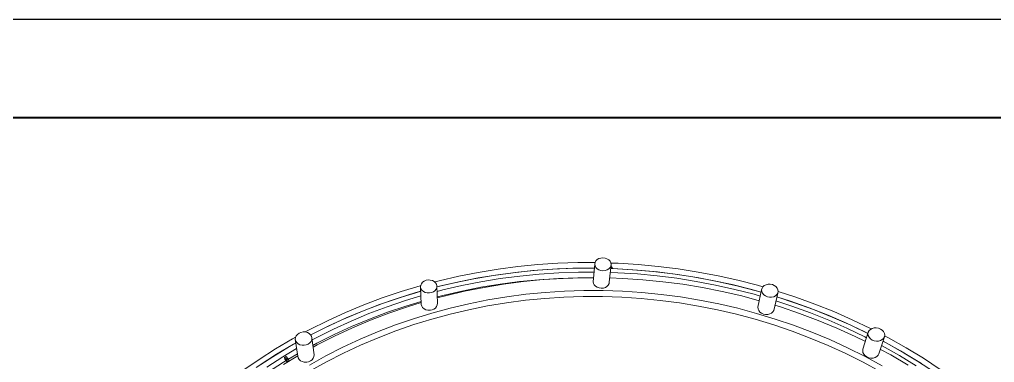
# Model space of a CAD drawing. Header units: metres. Extents: x 173 to 310, y -9 to 45.
# Drawn here: x 274.46 to 283.38, y 18.86 to 22 of the extents above; entities that cross this region are included whole.
import ezdxf

# ---------------------------------------------------------------- set-up
doc = ezdxf.new("R2010")
doc.units = ezdxf.units.M
doc.header["$MEASUREMENT"] = 0
for name, color, linetype, lineweight, true_color in [('Estructura - Carga_Pluma_Nº__41', 7, 'Continuous', 0, 0x4b120a), ('RAMPA PROPUESTA 1 CERRAMIENTO_Pluma_Nº__167', 7, 'Continuous', 0, 0x009fd5), ('Structural - Bearing_Pluma_Nº__167', 7, 'Continuous', 0, 0x009fd5)]:
    doc.layers.add(name, color=color, linetype=linetype, lineweight=lineweight, true_color=true_color)
doc.layers.add('Structural - Bearing_Pluma_Nº__87', color=62, linetype='Continuous', lineweight=0)

msp = doc.modelspace()

# ---------------------------------------------------------------- linework, layer by layer
msp.add_lwpolyline([(266.7915, -8.5022), (309.7915, -8.5022), (309.7915, 21.9978), (266.7915, 21.9978)], close=True)
msp.add_lwpolyline([(266.7915, -8.5022), (309.7915, -8.5022), (309.7915, 21.9978), (266.7915, 21.9978)], close=True)
at = {"lineweight": 40}
msp.add_lwpolyline([(267.6915, -7.6022), (308.8915, -7.6022), (308.8915, 21.0978), (267.6915, 21.0978)], close=True, dxfattribs=at)
at = {"layer": 'Estructura - Carga_Pluma_Nº__41', "color": 28, "linetype": 'Continuous', "lineweight": 0, "true_color": 0x4b120a}
msp.add_line((279.8705, 19.7431), (279.8864, 19.7207), dxfattribs=at)
at = {"layer": 'RAMPA PROPUESTA 1 CERRAMIENTO_Pluma_Nº__167', "color": 142, "linetype": 'Continuous', "lineweight": 0, "true_color": 0x009fd5}
for p, q in [((276.9229, 18.8928), (276.914, 18.9026)), ((276.8986, 18.8935), (276.9076, 18.8835)), ((276.9076, 18.8835), (276.9229, 18.8928)), ((276.9098, 18.8689), (276.9076, 18.8835)), ((276.9251, 18.8782), (276.9229, 18.8928))]:
    msp.add_line(p, q, dxfattribs=at)
at = {"layer": 'Structural - Bearing_Pluma_Nº__167', "color": 142, "linetype": 'Continuous', "lineweight": 0, "true_color": 0x009fd5}
for p, q in [((279.7325, 19.7904), (279.7251, 19.7764)), ((279.7443, 19.8024), (279.7325, 19.7904)), ((279.7597, 19.8114), (279.7443, 19.8024)), ((279.7777, 19.8169), (279.7597, 19.8114)), ((279.797, 19.8186), (279.7777, 19.8169)), ((279.8163, 19.8162), (279.797, 19.8186)), ((279.8343, 19.81), (279.8163, 19.8162)), ((279.8499, 19.8004), (279.8343, 19.81)), ((279.8618, 19.788), (279.8499, 19.8004)), ((279.8694, 19.7736), (279.8618, 19.788)), ((279.1578, 19.7022), (278.9765, 19.6831)), ((279.3399, 19.7156), (279.1578, 19.7022)), ((279.5226, 19.7231), (279.3399, 19.7156)), ((279.7055, 19.7248), (279.5226, 19.7231)), ((279.7193, 19.7245), (279.7055, 19.7248)), ((279.7082, 19.6007), (279.7226, 19.7612)), ((279.7251, 19.7764), (279.7226, 19.7612)), ((279.7226, 19.7612), (279.7252, 19.7459)), ((279.7252, 19.7459), (279.7328, 19.7315)), ((279.7328, 19.7315), (279.7447, 19.7191)), ((279.7447, 19.7191), (279.7602, 19.7094)), ((279.7602, 19.7094), (279.7783, 19.7031)), ((279.7783, 19.7031), (279.7977, 19.7007)), ((279.7977, 19.7007), (279.817, 19.7024)), ((279.817, 19.7024), (279.8351, 19.708)), ((279.8351, 19.708), (279.8505, 19.7171)), ((279.8505, 19.7171), (279.8623, 19.7291)), ((279.8556, 19.5979), (279.8721, 19.7584)), ((279.8623, 19.7291), (279.8696, 19.7431)), ((279.8887, 19.7206), (279.8682, 19.7211)), ((279.8721, 19.7584), (279.8694, 19.7736)), ((279.8696, 19.7431), (279.8721, 19.7584)), ((280.0717, 19.7107), (279.8887, 19.7206)), ((280.2545, 19.6949), (280.0717, 19.7107)), ((278.1806, 19.6132), (278.163, 19.6061)), ((278.1997, 19.6165), (278.1806, 19.6132)), ((278.2193, 19.6157), (278.1997, 19.6165)), ((278.2379, 19.6109), (278.2193, 19.6157)), ((278.2542, 19.6025), (278.2379, 19.6109)), ((278.6168, 19.6274), (278.4389, 19.5909)), ((278.7961, 19.6582), (278.6168, 19.6274)), ((278.9765, 19.6831), (278.7961, 19.6582)), ((279.2508, 19.6196), (279.0698, 19.6019)), ((279.4326, 19.6313), (279.2508, 19.6196)), ((279.6148, 19.6371), (279.4326, 19.6313)), ((279.7114, 19.637), (279.6148, 19.6371)), ((279.98, 19.6308), (279.8594, 19.6349)), ((280.1626, 19.6188), (279.98, 19.6308)), ((280.3447, 19.6009), (280.1626, 19.6188)), ((280.4369, 19.6733), (280.2545, 19.6949)), ((280.6186, 19.646), (280.4369, 19.6733)), ((280.7995, 19.6128), (280.6186, 19.646)), ((280.9793, 19.5739), (280.7995, 19.6128)), ((278.1313, 19.5678), (278.1301, 19.5523)), ((278.1301, 19.5523), (278.134, 19.537)), ((278.1365, 19.3936), (278.1301, 19.5523)), ((278.1375, 19.5826), (278.1313, 19.5678)), ((278.134, 19.537), (278.1427, 19.5232)), ((278.1483, 19.5957), (278.1375, 19.5826)), ((278.1427, 19.5232), (278.1557, 19.5116)), ((278.163, 19.6061), (278.1483, 19.5957)), ((278.2672, 19.591), (278.2542, 19.6025)), ((278.2619, 19.5184), (278.2727, 19.5315)), ((278.276, 19.5771), (278.2672, 19.591)), ((278.2727, 19.5315), (278.2788, 19.5463)), ((278.28, 19.5619), (278.276, 19.5771)), ((278.2788, 19.5463), (278.28, 19.5619)), ((278.2844, 19.4031), (278.28, 19.5619)), ((278.4389, 19.5909), (278.2802, 19.5529)), ((278.7106, 19.5489), (278.533, 19.5135)), ((278.8896, 19.5783), (278.7106, 19.5489)), ((279.0698, 19.6019), (278.8896, 19.5783)), ((279.6213, 19.52), (279.4444, 19.5144)), ((279.7984, 19.5199), (279.6213, 19.52)), ((279.7107, 19.5855), (279.7082, 19.6007)), ((279.7181, 19.5713), (279.7107, 19.5855)), ((279.7299, 19.5589), (279.7181, 19.5713)), ((279.7452, 19.5493), (279.7299, 19.5589)), ((279.7631, 19.5431), (279.7452, 19.5493)), ((279.7822, 19.5408), (279.7631, 19.5431)), ((279.7822, 19.5408), (279.7982, 19.5421)), ((279.8013, 19.5424), (279.7982, 19.5421)), ((279.9756, 19.5139), (279.7984, 19.5199)), ((279.8191, 19.5479), (279.8013, 19.5424)), ((279.8191, 19.5479), (279.8343, 19.5569)), ((279.8343, 19.5569), (279.846, 19.5689)), ((279.846, 19.5689), (279.8532, 19.5828)), ((279.8532, 19.5828), (279.8556, 19.5979)), ((280.5264, 19.577), (280.3447, 19.6009)), ((280.7073, 19.5472), (280.5264, 19.577)), ((280.8873, 19.5116), (280.7073, 19.5472)), ((281.1578, 19.5292), (280.9793, 19.5739)), ((281.2435, 19.5049), (281.1578, 19.5292)), ((281.2133, 19.3668), (281.248, 19.5253)), ((281.2515, 19.5404), (281.248, 19.5253)), ((281.248, 19.5253), (281.2496, 19.5097)), ((281.2598, 19.5541), (281.2515, 19.5404)), ((281.2725, 19.5653), (281.2598, 19.5541)), ((281.2887, 19.5734), (281.2725, 19.5653)), ((281.3072, 19.5777), (281.2887, 19.5734)), ((281.3267, 19.578), (281.3072, 19.5777)), ((281.3461, 19.5742), (281.3267, 19.578)), ((281.3639, 19.5667), (281.3461, 19.5742)), ((281.3789, 19.5559), (281.3639, 19.5667)), ((281.3902, 19.5426), (281.3789, 19.5559)), ((281.3969, 19.5276), (281.3902, 19.5426)), ((281.3986, 19.512), (281.3969, 19.5276)), ((277.9152, 19.447), (277.7447, 19.3877)), ((278.0879, 19.5007), (277.9152, 19.447)), ((278.1317, 19.5127), (278.0879, 19.5007)), ((278.1557, 19.5116), (278.1721, 19.5031)), ((278.1721, 19.5031), (278.1907, 19.4983)), ((278.1907, 19.4983), (278.2103, 19.4975)), ((278.2103, 19.4975), (278.2296, 19.5008)), ((278.2296, 19.5008), (278.2472, 19.5079)), ((278.2472, 19.5079), (278.2619, 19.5184)), ((278.3569, 19.4723), (278.283, 19.4524)), ((278.533, 19.5135), (278.3569, 19.4723)), ((278.744, 19.4342), (278.5717, 19.3997)), ((278.9176, 19.4628), (278.744, 19.4342)), ((279.0902, 19.4308), (278.9163, 19.4079)), ((279.0924, 19.4858), (278.9176, 19.4628)), ((279.2651, 19.448), (279.0902, 19.4308)), ((279.2681, 19.503), (279.0924, 19.4858)), ((279.4406, 19.4593), (279.2651, 19.448)), ((279.4444, 19.5144), (279.2681, 19.503)), ((279.6167, 19.465), (279.4406, 19.4593)), ((279.793, 19.4648), (279.6167, 19.465)), ((279.9694, 19.4589), (279.793, 19.4648)), ((280.1457, 19.4472), (279.9694, 19.4589)), ((280.1528, 19.5022), (279.9756, 19.5139)), ((280.3217, 19.4298), (280.1457, 19.4472)), ((280.3295, 19.4848), (280.1528, 19.5022)), ((280.5058, 19.4615), (280.3295, 19.4848)), ((280.6813, 19.4325), (280.5058, 19.4615)), ((280.8559, 19.3978), (280.6813, 19.4325)), ((281.066, 19.4701), (280.8873, 19.5116)), ((281.2265, 19.4272), (281.066, 19.4701)), ((281.2496, 19.5097), (281.2562, 19.4947)), ((281.2562, 19.4947), (281.2675, 19.4813)), ((281.2675, 19.4813), (281.2825, 19.4704)), ((281.2825, 19.4704), (281.3004, 19.4629)), ((281.3004, 19.4629), (281.3198, 19.4591)), ((281.3198, 19.4591), (281.3394, 19.4594)), ((281.3394, 19.4594), (281.358, 19.4637)), ((281.358, 19.4637), (281.3741, 19.4718)), ((281.3585, 19.3385), (281.3951, 19.4968)), ((281.3741, 19.4718), (281.3868, 19.4831)), ((281.3868, 19.4831), (281.3951, 19.4968)), ((281.5103, 19.4228), (281.3871, 19.4622)), ((281.3951, 19.4968), (281.3986, 19.512)), ((277.7447, 19.3877), (277.5765, 19.3228)), ((278.0102, 19.3724), (277.84, 19.3138)), ((278.1358, 19.4109), (278.0102, 19.3724)), ((278.1403, 19.3784), (278.1365, 19.3936)), ((278.1489, 19.3647), (278.1403, 19.3784)), ((278.1618, 19.3532), (278.1489, 19.3647)), ((278.1779, 19.3448), (278.1618, 19.3532)), ((278.1963, 19.34), (278.1779, 19.3448)), ((278.2347, 19.3425), (278.2202, 19.34)), ((278.4009, 19.3596), (278.2318, 19.3138)), ((278.252, 19.3496), (278.2347, 19.3425)), ((278.252, 19.3496), (278.2665, 19.3599)), ((278.2665, 19.3599), (278.2772, 19.3729)), ((278.2772, 19.3729), (278.2833, 19.3877)), ((278.2833, 19.3877), (278.2844, 19.4031)), ((278.5717, 19.3997), (278.4009, 19.3596)), ((278.5719, 19.345), (278.4019, 19.305)), ((278.7434, 19.3793), (278.5719, 19.345)), ((278.9163, 19.4079), (278.7434, 19.3793)), ((280.4971, 19.4066), (280.3217, 19.4298)), ((280.6718, 19.3777), (280.4971, 19.4066)), ((280.8456, 19.3431), (280.6718, 19.3777)), ((281.0182, 19.3028), (280.8456, 19.3431)), ((281.0293, 19.3574), (280.8559, 19.3978)), ((281.2013, 19.3113), (281.0293, 19.3574)), ((281.2149, 19.3513), (281.2133, 19.3668)), ((281.2149, 19.3513), (281.2157, 19.3494)), ((281.2214, 19.3364), (281.2157, 19.3494)), ((281.4192, 19.3696), (281.3692, 19.3847)), ((281.5932, 19.3106), (281.4192, 19.3696)), ((281.6839, 19.3611), (281.5103, 19.4228)), ((281.8554, 19.2938), (281.6839, 19.3611)), ((277.4109, 19.2522), (277.248, 19.1761)), ((277.5765, 19.3228), (277.4109, 19.2522)), ((277.84, 19.3138), (277.6722, 19.2494)), ((278.0647, 19.2624), (277.8997, 19.2053)), ((278.2318, 19.3138), (278.0647, 19.2624)), ((278.2336, 19.2593), (278.0672, 19.2081)), ((278.2157, 19.3392), (278.1963, 19.34)), ((278.2157, 19.3392), (278.2202, 19.34)), ((278.4019, 19.305), (278.2336, 19.2593)), ((281.1894, 19.2569), (281.0182, 19.3028)), ((281.3591, 19.2053), (281.1894, 19.2569)), ((281.3718, 19.2596), (281.2013, 19.3113)), ((281.2325, 19.3231), (281.2214, 19.3364)), ((281.2473, 19.3124), (281.2325, 19.3231)), ((281.2649, 19.3049), (281.2473, 19.3124)), ((281.2841, 19.3011), (281.2649, 19.3049)), ((281.3035, 19.3014), (281.2841, 19.3011)), ((281.3218, 19.3058), (281.3035, 19.3014)), ((281.3218, 19.3058), (281.3377, 19.3138)), ((281.3377, 19.3138), (281.3503, 19.325)), ((281.3503, 19.325), (281.3585, 19.3385)), ((281.5405, 19.2022), (281.3718, 19.2596)), ((281.7652, 19.246), (281.5932, 19.3106)), ((282.0246, 19.2209), (281.8554, 19.2938)), ((277.248, 19.1761), (277.1262, 19.114)), ((277.507, 19.1794), (277.3447, 19.1037)), ((277.6722, 19.2494), (277.507, 19.1794)), ((277.8997, 19.2053), (277.737, 19.1427)), ((278.0672, 19.2081), (277.903, 19.1512)), ((281.5269, 19.1481), (281.3591, 19.2053)), ((281.7072, 19.1393), (281.5405, 19.2022)), ((281.9349, 19.1756), (281.7652, 19.246)), ((282.1021, 19.0997), (281.9349, 19.1756)), ((282.1912, 19.1425), (282.0246, 19.2209)), ((282.2423, 19.1649), (282.2302, 19.1531)), ((282.2581, 19.1734), (282.2423, 19.1649)), ((282.2765, 19.1782), (282.2581, 19.1734)), ((282.2962, 19.1789), (282.2765, 19.1782)), ((282.316, 19.1755), (282.2962, 19.1789)), ((282.3344, 19.1681), (282.316, 19.1755)), ((282.3503, 19.1574), (282.3344, 19.1681)), ((276.9865, 19.0902), (276.9851, 19.0741)), ((276.9851, 19.0741), (276.989, 19.0585)), ((277.0069, 18.9195), (276.9851, 19.0741)), ((276.9929, 19.1055), (276.9865, 19.0902)), ((277.004, 19.1191), (276.9929, 19.1055)), ((277.019, 19.1301), (277.004, 19.1191)), ((277.0369, 19.1377), (277.019, 19.1301)), ((277.0564, 19.1414), (277.0369, 19.1377)), ((277.0762, 19.1409), (277.0564, 19.1414)), ((277.095, 19.1364), (277.0762, 19.1409)), ((277.1116, 19.128), (277.095, 19.1364)), ((277.1247, 19.1163), (277.1116, 19.128)), ((277.1335, 19.1023), (277.1247, 19.1163)), ((277.1374, 19.0867), (277.1335, 19.1023)), ((277.1361, 19.0706), (277.1374, 19.0867)), ((277.1571, 18.9319), (277.1374, 19.0867)), ((277.3447, 19.1037), (277.1854, 19.0224)), ((277.5769, 19.0745), (277.4196, 19.0008)), ((277.737, 19.1427), (277.5769, 19.0745)), ((277.5818, 19.0207), (277.7411, 19.0887)), ((277.903, 19.1512), (277.7411, 19.0887)), ((281.6928, 19.0854), (281.5269, 19.1481)), ((281.8565, 19.0171), (281.6928, 19.0854)), ((281.8716, 19.0709), (281.7072, 19.1393)), ((282.196, 19.0531), (282.1021, 19.0997)), ((282.1745, 18.9837), (282.2225, 19.1389)), ((282.2192, 19.1282), (282.1912, 19.1425)), ((282.2225, 19.1389), (282.2199, 19.1233)), ((282.2199, 19.1233), (282.2225, 19.1074)), ((282.2302, 19.1531), (282.2225, 19.1389)), ((282.2225, 19.1074), (282.2302, 19.0921)), ((282.2302, 19.0921), (282.2424, 19.0786)), ((282.2424, 19.0786), (282.2582, 19.0677)), ((282.3202, 18.9422), (282.3703, 19.097)), ((282.3625, 19.1439), (282.3503, 19.1574)), ((282.3506, 19.071), (282.3627, 19.0828)), ((282.3702, 19.1286), (282.3625, 19.1439)), ((282.3627, 19.0828), (282.3703, 19.097)), ((282.3728, 19.1127), (282.3702, 19.1286)), ((282.3703, 19.097), (282.3728, 19.1127)), ((276.9315, 19.0076), (276.7782, 18.9152)), ((276.9899, 19.04), (276.9315, 19.0076)), ((276.989, 19.0585), (276.9977, 19.0444)), ((276.9977, 19.0444), (277.0109, 19.0327)), ((277.0109, 19.0327), (277.0274, 19.0243)), ((277.0274, 19.0243), (277.0463, 19.0197)), ((277.0463, 19.0197), (277.0662, 19.0192)), ((277.0662, 19.0192), (277.0858, 19.0229)), ((277.0858, 19.0229), (277.1037, 19.0306)), ((277.1037, 19.0306), (277.1187, 19.0416)), ((277.1187, 19.0416), (277.1297, 19.0553)), ((277.1297, 19.0553), (277.1361, 19.0706)), ((277.1854, 19.0224), (277.1482, 19.0017)), ((277.4196, 19.0008), (277.2653, 18.9218)), ((277.4252, 18.9473), (277.5818, 19.0207)), ((282.0178, 18.9434), (281.8565, 19.0171)), ((282.0337, 18.9969), (281.8716, 19.0709)), ((282.1931, 18.9176), (282.0337, 18.9969)), ((282.2582, 19.0677), (282.2767, 19.0603)), ((282.2767, 19.0603), (282.2965, 19.0568)), ((282.2965, 19.0568), (282.3163, 19.0576)), ((282.3163, 19.0576), (282.3348, 19.0624)), ((282.3348, 19.0624), (282.3506, 19.071)), ((282.5163, 18.9694), (282.3575, 19.0574)), ((276.7782, 18.9152), (276.6285, 18.8175)), ((277.0066, 18.9218), (276.8768, 18.8433)), ((277.0107, 18.904), (277.0069, 18.9195)), ((277.0194, 18.89), (277.0107, 18.904)), ((277.2653, 18.9218), (277.1142, 18.8373)), ((277.1387, 18.8872), (277.1496, 18.9008)), ((277.1496, 18.9008), (277.1559, 18.916)), ((277.1559, 18.916), (277.1571, 18.9319)), ((277.2716, 18.8685), (277.4252, 18.9473)), ((282.1765, 18.8643), (282.0178, 18.9434)), ((282.1719, 18.9683), (282.1745, 18.9837)), ((282.1744, 18.9524), (282.1719, 18.9683)), ((282.1819, 18.9373), (282.1744, 18.9524)), ((282.1939, 18.9239), (282.1819, 18.9373)), ((282.3497, 18.8329), (282.1931, 18.9176)), ((282.1939, 18.9239), (282.1965, 18.9221)), ((282.2096, 18.9131), (282.1965, 18.9221)), ((282.2278, 18.9058), (282.2096, 18.9131)), ((282.2473, 18.9024), (282.2278, 18.9058)), ((282.2669, 18.9031), (282.2473, 18.9024)), ((282.2851, 18.9078), (282.2669, 18.9031)), ((282.2851, 18.9078), (282.3007, 18.9164)), ((282.3007, 18.9164), (282.3127, 18.9281)), ((282.3127, 18.9281), (282.3202, 18.9422)), ((282.4283, 18.931), (282.3332, 18.9823)), ((282.5868, 18.8384), (282.4283, 18.931)), ((282.6742, 18.8748), (282.5163, 18.9694)), ((276.9098, 18.8689), (276.8881, 18.8928)), ((276.9251, 18.8782), (276.9098, 18.8689)), ((277.0323, 18.8784), (277.0194, 18.89)), ((277.0487, 18.8701), (277.0323, 18.8784)), ((277.0673, 18.8655), (277.0487, 18.8701)), ((277.0869, 18.865), (277.0673, 18.8655)), ((277.0869, 18.865), (277.0898, 18.8656)), ((277.1062, 18.8687), (277.0898, 18.8656)), ((277.1062, 18.8687), (277.1239, 18.8763)), ((277.1212, 18.7843), (277.2716, 18.8685)), ((277.1239, 18.8763), (277.1387, 18.8872)), ((282.3323, 18.7799), (282.1765, 18.8643)), ((282.8288, 18.7749), (282.6742, 18.8748))]:
    msp.add_line(p, q, dxfattribs=at)
at = {"layer": 'Structural - Bearing_Pluma_Nº__87', "linetype": 'Continuous', "lineweight": 0}
for p, q in [((278.8381, 19.7152), (278.6578, 19.6858)), ((279.0194, 19.7388), (278.8381, 19.7152)), ((279.1993, 19.7056), (279.0178, 19.6878)), ((279.2017, 19.7567), (279.0194, 19.7388)), ((279.3815, 19.7175), (279.1993, 19.7056)), ((279.3847, 19.7687), (279.2017, 19.7567)), ((279.5641, 19.7237), (279.3815, 19.7175)), ((279.5681, 19.7748), (279.3847, 19.7687)), ((279.7193, 19.7239), (279.5641, 19.7237)), ((279.7249, 19.7751), (279.5681, 19.7748)), ((279.9302, 19.7185), (279.8682, 19.7203)), ((279.9357, 19.7696), (279.8697, 19.7716)), ((280.1132, 19.7072), (279.9302, 19.7185)), ((280.1195, 19.7583), (279.9357, 19.7696)), ((280.2959, 19.69), (280.1132, 19.7072)), ((280.3029, 19.7411), (280.1195, 19.7583)), ((280.4859, 19.7181), (280.3029, 19.7411)), ((280.6682, 19.6893), (280.4859, 19.7181)), ((278.3014, 19.6095), (278.259, 19.5983)), ((278.4789, 19.6505), (278.3014, 19.6095)), ((278.6578, 19.6858), (278.4789, 19.6505)), ((278.6576, 19.6348), (278.4794, 19.5997)), ((278.8372, 19.6642), (278.6576, 19.6348)), ((278.8588, 19.6294), (278.6824, 19.6005)), ((279.0178, 19.6878), (278.8372, 19.6642)), ((279.0363, 19.6526), (278.8588, 19.6294)), ((279.2121, 19.6192), (279.0345, 19.6018)), ((279.2146, 19.6701), (279.0363, 19.6526)), ((279.3904, 19.6309), (279.2121, 19.6192)), ((279.3936, 19.6819), (279.2146, 19.6701)), ((279.5691, 19.637), (279.3904, 19.6309)), ((279.5731, 19.6879), (279.3936, 19.6819)), ((279.6144, 19.6371), (279.5691, 19.637)), ((279.716, 19.6882), (279.5731, 19.6879)), ((279.7115, 19.6372), (279.6194, 19.6371)), ((279.9328, 19.6828), (279.8645, 19.6849)), ((280.1126, 19.6717), (279.9328, 19.6828)), ((280.2921, 19.6548), (280.1126, 19.6717)), ((280.4712, 19.6323), (280.2921, 19.6548)), ((280.4781, 19.6671), (280.2959, 19.69)), ((280.6495, 19.604), (280.4712, 19.6323)), ((280.6596, 19.6384), (280.4781, 19.6671)), ((280.8402, 19.6039), (280.6596, 19.6384)), ((280.8495, 19.6547), (280.6682, 19.6893)), ((281.0298, 19.6143), (280.8495, 19.6547)), ((281.2087, 19.5682), (281.0298, 19.6143)), ((278.1256, 19.5628), (277.9518, 19.5103)), ((278.131, 19.5642), (278.1256, 19.5628)), ((278.3027, 19.5588), (278.2802, 19.5528)), ((278.3338, 19.5257), (278.2814, 19.5118)), ((278.4794, 19.5997), (278.3027, 19.5588)), ((278.5074, 19.566), (278.3338, 19.5257)), ((278.6824, 19.6005), (278.5074, 19.566)), ((278.6822, 19.5498), (278.5078, 19.5154)), ((278.8578, 19.5786), (278.6822, 19.5498)), ((279.0345, 19.6018), (278.8578, 19.5786)), ((280.8269, 19.5701), (280.6495, 19.604)), ((281.0032, 19.5305), (280.8269, 19.5701)), ((281.0197, 19.5636), (280.8402, 19.6039)), ((281.1783, 19.4852), (281.0032, 19.5305)), ((281.1979, 19.5176), (281.0197, 19.5636)), ((281.2594, 19.5534), (281.2087, 19.5682)), ((277.78, 19.4522), (277.6106, 19.3884)), ((277.9518, 19.5103), (277.78, 19.4522)), ((277.9546, 19.4599), (277.7835, 19.4019)), ((278.1277, 19.5122), (277.9546, 19.4599)), ((278.1333, 19.4713), (277.9918, 19.4284)), ((278.1316, 19.5132), (278.1277, 19.5122)), ((278.335, 19.4753), (278.2828, 19.4613)), ((278.5078, 19.5154), (278.335, 19.4753)), ((281.2355, 19.4685), (281.1783, 19.4852)), ((281.2434, 19.5043), (281.1979, 19.5176)), ((281.5495, 19.4086), (281.387, 19.4618)), ((281.5619, 19.4589), (281.3985, 19.5123)), ((281.7357, 19.3957), (281.5619, 19.4589)), ((277.6106, 19.3884), (277.4436, 19.319)), ((277.7835, 19.4019), (277.6148, 19.3382)), ((277.8239, 19.3714), (277.6582, 19.3089)), ((277.9918, 19.4284), (277.8239, 19.3714)), ((277.9944, 19.3782), (277.8272, 19.3213)), ((278.1354, 19.4209), (277.9944, 19.3782)), ((281.5237, 19.378), (281.3787, 19.4256)), ((281.6936, 19.316), (281.5237, 19.378)), ((281.7225, 19.3456), (281.5495, 19.4086)), ((281.8934, 19.277), (281.7225, 19.3456)), ((281.9073, 19.3269), (281.7357, 19.3957)), ((277.4436, 19.319), (277.2795, 19.244)), ((277.4486, 19.269), (277.2851, 19.1943)), ((277.6148, 19.3382), (277.4486, 19.269)), ((277.6582, 19.3089), (277.495, 19.2408)), ((277.6622, 19.2589), (277.4997, 19.1911)), ((277.8272, 19.3213), (277.6622, 19.2589)), ((281.8615, 19.2486), (281.6936, 19.316)), ((282.062, 19.2028), (281.8934, 19.277)), ((282.0767, 19.2525), (281.9073, 19.3269)), ((282.2434, 19.1727), (282.0767, 19.2525)), ((277.1182, 19.1635), (277.0765, 19.1409)), ((277.2795, 19.244), (277.1182, 19.1635)), ((277.2851, 19.1943), (277.1258, 19.1146)), ((277.3345, 19.1673), (277.1769, 19.0884)), ((277.495, 19.2408), (277.3345, 19.1673)), ((277.4997, 19.1911), (277.3399, 19.1178)), ((282.027, 19.1757), (281.8615, 19.2486)), ((282.19, 19.0973), (282.027, 19.1757)), ((282.219, 19.1275), (282.062, 19.2028)), ((282.2502, 19.1692), (282.2434, 19.1727)), ((276.9601, 19.0775), (276.8053, 18.9862)), ((276.9874, 19.0924), (276.9601, 19.0775)), ((277.1769, 19.0884), (277.1398, 19.0681)), ((277.3399, 19.1178), (277.183, 19.0391)), ((282.2069, 19.0885), (282.19, 19.0973)), ((282.4075, 19.0873), (282.3717, 19.1059)), ((282.5685, 18.9965), (282.4075, 19.0873)), ((276.8053, 18.9862), (276.6541, 18.8895)), ((276.9671, 19.0283), (276.813, 18.9371)), ((276.9971, 18.9891), (276.8712, 18.9145)), ((276.9899, 19.0406), (276.9671, 19.0283)), ((277.183, 19.0391), (277.146, 19.0189)), ((282.3503, 19.0137), (282.3443, 19.0168)), ((282.5076, 18.9247), (282.3503, 19.0137)), ((282.3913, 19.038), (282.357, 19.0559)), ((282.5516, 18.9475), (282.3913, 19.038)), ((282.7263, 18.9004), (282.5685, 18.9965)), ((276.813, 18.9371), (276.6625, 18.8407)), ((276.8712, 18.9145), (276.7235, 18.8198)), ((276.9012, 18.9168), (276.8859, 18.9075)), ((276.8881, 18.8928), (276.8859, 18.9075)), ((276.8859, 18.9075), (276.8986, 18.8935)), ((276.8986, 18.8935), (276.914, 18.9026)), ((276.914, 18.9026), (276.9012, 18.9168)), ((277.004, 18.9401), (276.923, 18.8921)), ((282.6618, 18.8305), (282.5076, 18.9247)), ((282.7087, 18.8516), (282.5516, 18.9475)), ((282.8808, 18.799), (282.7263, 18.9004)), ((276.6541, 18.8895), (276.5067, 18.7875)), ((276.8786, 18.8657), (276.7316, 18.7712)), ((276.9008, 18.8789), (276.8786, 18.8657)), ((276.9008, 18.8789), (276.8986, 18.8935))]:
    msp.add_line(p, q, dxfattribs=at)

doc.saveas('drawing.dxf')
